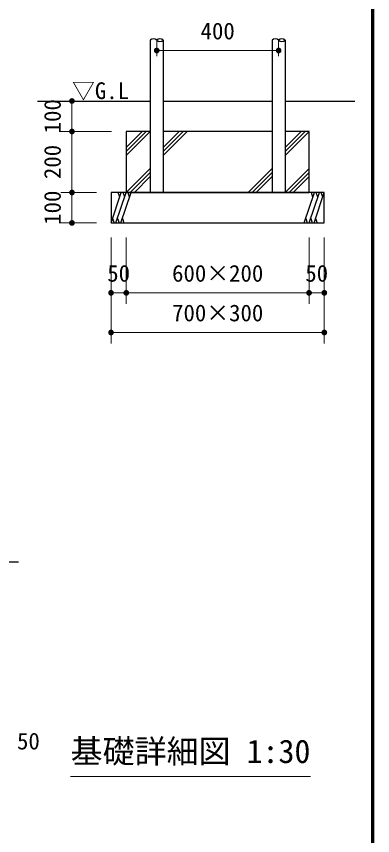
# Model space of a CAD drawing. Units: millimetres on the paper, enlarged 60 times, with parts at other scales. Extents: x 900 to 24300, y 900 to 16920.
# Drawn here: x 21962 to 24300, y 7905 to 13279 of the extents above; entities that cross this region are included whole.
import ezdxf
from ezdxf.enums import TextEntityAlignment as Align

# ---------------------------------------------------------------- set-up
doc = ezdxf.new("R2010")
doc.units = ezdxf.units.MM
doc.header["$LTSCALE"] = 60
for name, color, linetype, lineweight in [('D-DCR-HCH', 8, 'Continuous', 13), ('D-STR-1', 1, 'Continuous', 25), ('D-STR-DIM', 7, 'Continuous', 13), ('D-STR-TXT', 7, 'Continuous', 13), ('D-STR\u3000構造物外形線', 1, 'Continuous', 25), ('D-TTL', 7, 'Continuous', 70)]:
    doc.layers.add(name, color=color, linetype=linetype, lineweight=lineweight)
doc.styles.add('ＭＳ ゴシック', font='')
doc.styles.get('ＭＳ ゴシック').set_extended_font_data('MS Gothic')

# ---------------------------------------------------------------- blocks, each defined once
blk = doc.blocks.new('filled_dot')
at = {"color": 0, "linetype": 'Continuous', "lineweight": -2, "const_width": 1.25}
blk.add_lwpolyline([(-0.625, 0, 1), (0.625, 0, 1)], format="xyb", close=True, dxfattribs=at)

msp = doc.modelspace()

# ---------------------------------------------------------------- linework, layer by layer
at = {"layer": 'D-DCR-HCH'}
for p, q in [((22682.99, 12419.66), (22787.26, 12523.92)), ((22682.99, 12393.14), (22813.78, 12523.92)), ((22682.99, 12366.62), (22840.29, 12523.92)), ((22925.69, 12419.66), (23029.96, 12523.92)), ((22925.69, 12393.14), (23056.48, 12523.92)), ((22925.69, 12366.62), (23082.99, 12523.92)), ((23725.69, 12419.66), (23829.96, 12523.92)), ((23725.69, 12393.14), (23856.48, 12523.92)), ((23725.69, 12366.62), (23882.99, 12523.92)), ((22682.99, 12123.92), (22840.29, 12281.22)), ((22709.51, 12123.92), (22840.29, 12254.71)), ((23482.99, 12123.92), (23640.29, 12281.22)), ((23509.51, 12123.92), (23640.29, 12254.71)), ((23725.69, 12123.92), (23882.99, 12281.22)), ((23752.21, 12123.92), (23882.99, 12254.71)), ((22736.03, 12123.92), (22840.29, 12228.19)), ((23536.03, 12123.92), (23640.29, 12228.19)), ((23778.73, 12123.92), (23882.99, 12228.19))]:
    msp.add_line(p, q, dxfattribs=at)
at = {"layer": 'D-STR-1'}
for p, q in [((22840.29, 13123.92), (22840.29, 12123.92)), ((22925.69, 13123.92), (22925.69, 12123.92)), ((23640.29, 13123.92), (23640.29, 12123.92)), ((23725.69, 13123.92), (23725.69, 12123.92)), ((22099.58, 12723.92), (22516.51, 12723.92)), ((22381.29, 12723.92), (22840.29, 12723.92)), ((22925.69, 12723.92), (23640.29, 12723.92)), ((23725.69, 12723.92), (24182.38, 12723.92)), ((23640.29, 12523.92), (22925.69, 12523.92)), ((20704.83, 9701.66), (21976.62, 9701.66))]:
    msp.add_line(p, q, dxfattribs=at)
msp.add_lwpolyline([(22840.29, 12523.92), (22682.99, 12523.92), (22682.99, 12123.92), (23882.99, 12123.92), (23882.99, 12523.92), (23725.69, 12523.92)], dxfattribs=at)
msp.add_lwpolyline([(22582.99, 11923.92), (23982.99, 11923.92), (23982.99, 12123.92), (22582.99, 12123.92)], close=True, dxfattribs=at)
for centre, start, end in [((22861.64, 13102.04), 45.70372, 134.29628), ((22904.34, 13102.04), 45.70372, 134.29628), ((22904.34, 13145.8), 225.70372, 314.29628), ((23661.64, 13102.04), 45.70372, 134.29628), ((23704.34, 13102.04), 45.70372, 134.29628), ((23704.34, 13145.8), 225.70372, 314.29628)]:
    msp.add_arc(centre, 30.57, start, end, dxfattribs=at)
at = {"layer": 'D-STR-DIM'}
for p, q in [((22882.99, 13017.32), (22882.99, 13127)), ((23682.99, 13017.32), (23682.99, 13127)), ((22882.99, 13055), (23682.99, 13055)), ((22586.99, 12723.92), (22254.44, 12723.92)), ((22326.44, 12523.92), (22326.44, 12723.92)), ((22586.99, 12523.92), (22254.44, 12523.92)), ((22586.99, 12523.92), (22254.44, 12523.92)), ((22326.44, 12523.92), (22326.44, 12123.92)), ((22486.99, 12123.92), (22254.44, 12123.92)), ((22486.99, 12123.92), (22254.44, 12123.92)), ((22326.44, 12123.92), (22326.44, 11923.92)), ((22486.99, 11923.92), (22254.44, 11923.92)), ((22582.99, 11827.92), (22582.99, 11133.44)), ((22582.99, 11827.92), (22582.99, 11393.44)), ((22682.99, 11827.92), (22682.99, 11393.44)), ((22682.99, 11827.92), (22682.99, 11393.44)), ((23882.99, 11827.92), (23882.99, 11393.44)), ((23882.99, 11827.92), (23882.99, 11393.44)), ((23982.99, 11827.92), (23982.99, 11133.44)), ((23982.99, 11827.92), (23982.99, 11393.44)), ((22582.99, 11465.44), (22682.99, 11465.44)), ((22682.99, 11465.44), (23882.99, 11465.44)), ((23882.99, 11465.44), (23982.99, 11465.44)), ((22582.99, 11205.44), (23982.99, 11205.44))]:
    msp.add_line(p, q, dxfattribs=at)
at = {"layer": 'D-STR-TXT'}
msp.add_line((22317.61, 8292.85), (23892.61, 8292.85), dxfattribs=at)
at = {"layer": 'D-STR\u3000構造物外形線'}
for p, q in [((22582.99, 11923.92), (22650.41, 12123.92)), ((22615.36, 11923.92), (22682.99, 12124.55)), ((22640.26, 12093.8), (22630.1, 12123.92)), ((22647.73, 11923.92), (22715.15, 12123.92)), ((22672.63, 12093.8), (22662.47, 12123.92)), ((22704.99, 12093.8), (22694.84, 12123.92)), ((23850.84, 11923.92), (23918.26, 12123.92)), ((23883.21, 11923.92), (23950.84, 12124.55)), ((23908.1, 12093.8), (23897.95, 12123.92)), ((23915.57, 11923.92), (23982.99, 12123.92)), ((23940.47, 12093.8), (23930.31, 12123.92)), ((23972.84, 12093.8), (23962.68, 12123.92)), ((22593.15, 11954.05), (22603.31, 11923.92)), ((22625.52, 11954.05), (22635.67, 11923.92)), ((22657.89, 11954.05), (22668.04, 11923.92)), ((23860.99, 11954.05), (23871.15, 11923.92)), ((23893.36, 11954.05), (23903.52, 11923.92)), ((23925.73, 11954.05), (23935.89, 11923.92))]:
    msp.add_line(p, q, dxfattribs=at)
at = {"layer": 'D-TTL'}
msp.add_lwpolyline([(900, 900), (900, 16920), (24300, 16920), (24300, 900)], close=True, dxfattribs=at)

# ---------------------------------------------------------------- block references
at = {"layer": 'D-STR-DIM', "xscale": 15, "yscale": 15}
for p in [(22882.99, 13055), (22582.99, 11465.44), (22682.99, 11465.44), (23882.99, 11465.44), (22582.99, 11205.44)]:
    msp.add_blockref('filled_dot', p, dxfattribs=at)
for p, rotation in [((23682.99, 13055), 180), ((22326.44, 12723.92), 270), ((22326.44, 12523.92), 90), ((22326.44, 12523.92), 270), ((22326.44, 12123.92), 270), ((22326.44, 12123.92), 90), ((22326.44, 11923.92), 90), ((22682.99, 11465.44), 180), ((23882.99, 11465.44), 180), ((23982.99, 11465.44), 180), ((23982.99, 11205.44), 180)]:
    msp.add_blockref('filled_dot', p, dxfattribs=dict(at, rotation=rotation))

# ---------------------------------------------------------------- texts
at = {"layer": 'D-STR-DIM', "style": 'ＭＳ ゴシック'}
for s, p in [('400', (23282.99, 13183.27)), ('50', (22632.99, 11593.7)), ('600×200', (23282.99, 11593.7)), ('50', (23932.99, 11593.7)), ('700×300', (23282.99, 11333.7)), ('50', (22040.7, 8525.06))]:
    msp.add_text(s, height=110, dxfattribs=at).set_placement(p, align=Align.MIDDLE_CENTER)
for s, p in [('100', (22198.17, 12623.92)), ('200', (22198.17, 12323.92)), ('100', (22198.17, 12023.92))]:
    msp.add_text(s, height=110, rotation=90, dxfattribs=at).set_placement(p, align=Align.MIDDLE_CENTER)
at = {"layer": 'D-STR-TXT', "style": 'ＭＳ ゴシック'}
for s, height, p in [('▽G.L', 110, (22326.82, 12703.5)), ('基礎詳細図 1:30', 154, (22317.61, 8334.85))]:
    msp.add_text(s, height=height, dxfattribs=at).set_placement(p, align=Align.BOTTOM_LEFT)

doc.saveas('drawing.dxf')
